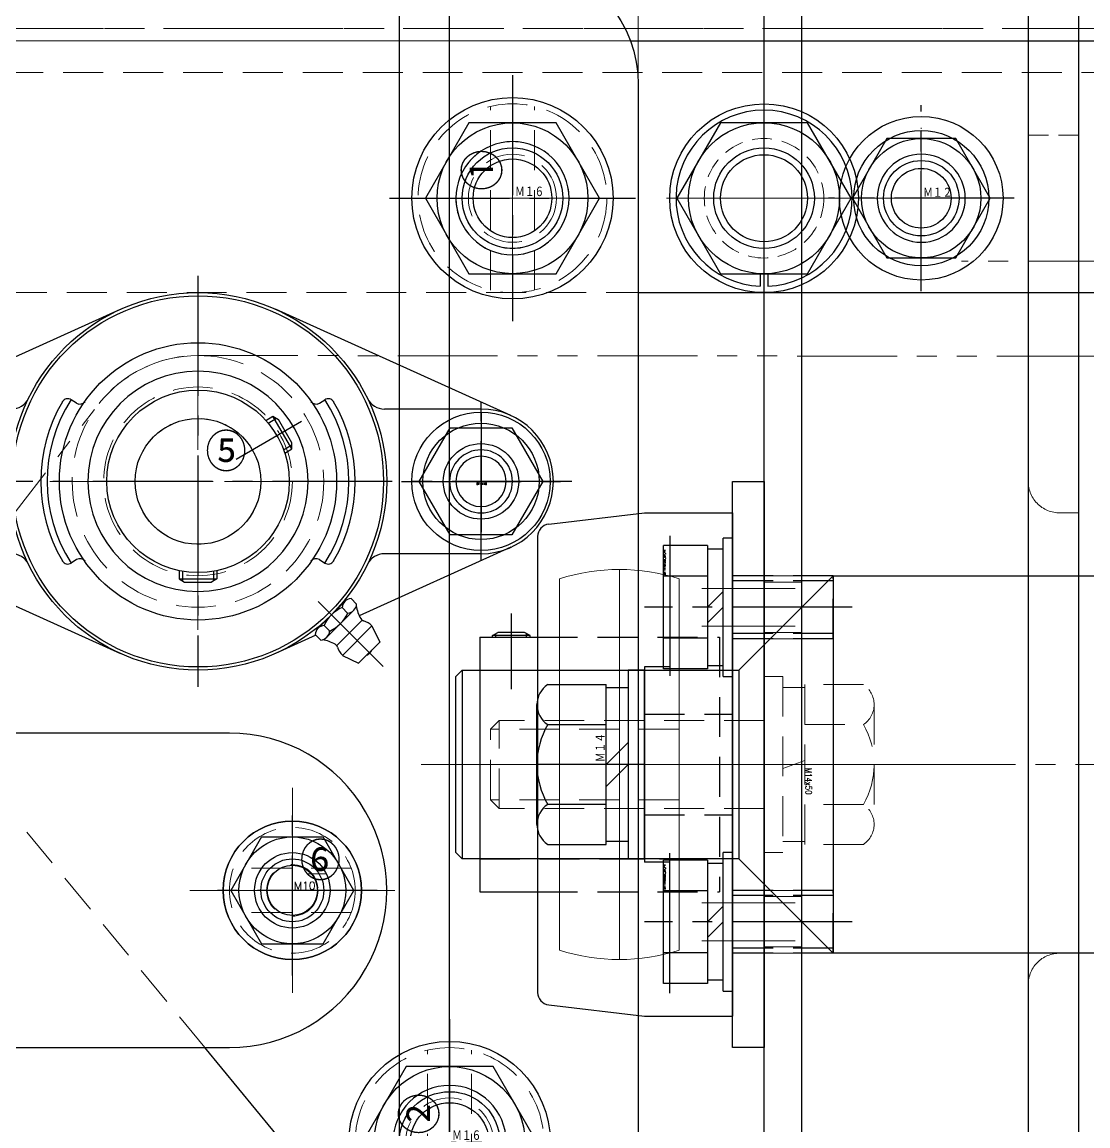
# Model space of a CAD drawing. Header units: millimetres. Extents: x 0 to 51411, y 0 to 16902.
# Drawn here: x 3261.5 to 3431, y 11870.2 to 12045.6 of the extents above; entities that cross this region are included whole.
import ezdxf

# ---------------------------------------------------------------- set-up
doc = ezdxf.new("R2010")
doc.units = ezdxf.units.MM
for name, pattern in [('CENTER2', [28.575, 19.05, -3.175, 3.175, -3.175]), ('HIDDEN', [9.525, 6.35, -3.175]), ('HIDDEN2', [4.7625, 3.175, -1.5875]), ('PHANTOM2', [31.75, 15.875, -3.175, 3.175, -3.175, 3.175, -3.175])]:
    doc.linetypes.add(name, pattern=pattern)
for name, color, linetype, lineweight in [('01_外形線', 7, 'Continuous', 25), ('03_かくれ線', 6, 'HIDDEN2', 13), ('04_HIDDEN', 2, 'HIDDEN', 13), ('04_中心線', 1, 'CENTER2', 9), ('05_CENTER', 4, 'CENTER2', 13), ('06_PHANTOM', 2, 'PHANTOM2', 13)]:
    doc.layers.add(name, color=color, linetype=linetype, lineweight=lineweight)
doc.layers.add('10_DRAFT', color=8, linetype='Continuous', lineweight=0, plot=False)
doc.styles.add('KANJI0', font='txt.shx', dxfattribs={"width": 0.9, "height": 30, "bigfont": 'bigfont'})
doc.styles.add('KSS_TXT', font='txt.shx', dxfattribs={"bigfont": 'extfont2.shx'})
doc.styles.add('KSS_TXT_L', font='txt.shx', dxfattribs={"height": 9, "bigfont": 'extfont2.shx'})

# ---------------------------------------------------------------- blocks, each defined once
blk = doc.blocks.new('*U850')
at = {"layer": '04_中心線', "color": 0, "linetype": 'CENTER2', "transparency": 16777216}
for p, q in [((0, 2.3988), (0, 15.494)), ((-15.494, 0), (-2.3988, 0)), ((2.3988, 0), (15.494, 0)), ((0, -15.494), (0, -2.3988))]:
    blk.add_line(p, q, dxfattribs=at)
at = {"layer": '04_中心線', "color": 0, "linetype": 'Continuous', "transparency": 16777216}
for p, q in [((-1.1994, 0), (1.1994, 0)), ((0, -1.1994), (0, 1.1994))]:
    blk.add_line(p, q, dxfattribs=at)
blk = doc.blocks.new('A$C365C4D5C_1_1')
at = {"color": 0}
blk.add_line((-6, -30), (-6, 610), dxfattribs=at)
blk.add_lwpolyline([(-48, -30), (0, -30), (0, 610), (-48, 610), (-50, 608), (-50, -28)], close=True, dxfattribs=at)
blk.add_circle((-25, 190), 7, dxfattribs=at)
at = {"layer": '04_HIDDEN'}
for p, q in [((-6, 130), (0, 130)), ((-6, 129), (0, 129)), ((-6, 121), (0, 121)), ((-6, 120), (0, 120)), ((-6, 80), (0, 80)), ((-6, 79), (0, 79)), ((-6, 71), (0, 71)), ((-6, 70), (0, 70))]:
    blk.add_line(p, q, dxfattribs=at)
at = {"layer": '05_CENTER'}
for p, q in [((-25, 178.81), (-25, 201.19)), ((-13.81, 190), (-36.19, 190)), ((-10.09, 125), (4.09, 125)), ((-10.09, 75), (4.09, 75))]:
    blk.add_line(p, q, dxfattribs=at)
blk = doc.blocks.new('A$C09CE55E7_1_1_1')
at = {"color": 0, "linetype": 'CENTER2'}
blk.add_line((0, -46.09), (0, 21.25), dxfattribs=at)
at = {"color": 0}
for p, q in [((-12.7, 15.8), (-12.7, 6.5)), ((-9.52, 17.5), (9.52, 17.5)), ((-6.35, 6.5), (-6.35, 15.8)), ((6.35, 15.8), (6.35, 6.5)), ((12.7, 15.8), (12.7, 6.5)), ((12.7, 6.5), (-12.7, 6.5)), ((-12.25, 3), (-12.25, 6.5)), ((-0.64, 6.5), (0.64, 3)), ((12.25, 6.5), (12.25, 3)), ((-14, 0), (-14, 3)), ((-14, 3), (14, 3)), ((14, 3), (14, 0)), ((14, 0), (-14, 0)), ((-7, 0), (-7, -42.1)), ((7, 0), (7, -42.1)), ((7, -13.5), (-7, -13.5)), ((-5.6, -13.5), (-5.6, -43.5)), ((5.6, -13.5), (5.6, -43.5)), ((-7, -42.1), (-5.6, -43.5)), ((7, -42.1), (-7, -42.1)), ((7, -42.1), (5.6, -43.5)), ((5.6, -43.5), (-5.6, -43.5))]:
    blk.add_line(p, q, dxfattribs=at)
for centre, radius, start, end in [((-9.52, 13.69), 3.81, 33.626, 146.374), ((0, 4.8), 12.7, 60, 120), ((9.52, 13.69), 3.81, 33.626, 146.374)]:
    blk.add_arc(centre, radius, start, end, dxfattribs=at)
at = {"layer": '10_DRAFT', "ltscale": 3, "style": 'KANJI0', "width": 0.82}
blk.add_text('M14x50', height=1, dxfattribs=at).set_placement((0.53, 6.6))
blk = doc.blocks.new('A$C742427B7_1_1')
at = {"color": 0}
blk.add_lwpolyline([(0, 45), (-5, 45), (-5, -45), (0, -45)], close=True, dxfattribs=at)
at = {"layer": '04_HIDDEN'}
for p, q in [((0, 25), (-5, 25)), ((0, -25), (-5, -25))]:
    blk.add_line(p, q, dxfattribs=at)
at = {"layer": '05_CENTER'}
for p, q in [((-9.91, 28), (4.97, 28)), ((-9.91, 22), (4.97, 22)), ((-11.94, 0), (6.83, 0)), ((-9.91, -22), (4.97, -22)), ((-9.91, -28), (4.97, -28))]:
    blk.add_line(p, q, dxfattribs=at)
at = {"layer": '10_DRAFT'}
for p, q in [((-5, 25), (0, 25)), ((-5, -25), (0, -25))]:
    blk.add_line(p, q, dxfattribs=at)
blk = doc.blocks.new('A$C05FE0EC2_2_1')
at = {"color": 0, "linetype": 'CENTER2'}
blk.add_line((0, -19), (0, 14), dxfattribs=at)
at = {"color": 0}
for p, q in [((-9.81, 11), (9.81, 11)), ((-9.81, 4), (-9.81, 11)), ((-4.91, 4), (-4.91, 11)), ((4.91, 4), (4.91, 11)), ((9.81, 4), (9.81, 11)), ((9.81, 4), (-9.81, 4)), ((-9.25, 4), (-9.25, 1.5)), ((0, 1.5), (-2.5, 4)), ((0, 4), (2.5, 1.5)), ((9.25, 1.5), (9.25, 4)), ((-11, 1.5), (11, 1.5)), ((-11, 1.5), (-11, 0)), ((-11, 0), (11, 0)), ((11, 0), (11, 1.5))]:
    blk.add_line(p, q, dxfattribs=at)
at = {"color": 0, "linetype": 'HIDDEN'}
for p, q in [((-5, -16), (-5, 0)), ((-4.19, -16), (-4.19, 0)), ((4.19, -16), (4.19, 0)), ((5, -16), (5, 0)), ((-5, -16), (5, -16))]:
    blk.add_line(p, q, dxfattribs=at)
at = {"layer": '10_DRAFT', "style": 'KSS_TXT_L'}
blk.add_text('BT-M10x20L,SW,PW', height=0.3, dxfattribs=at).set_placement((5.16, 10.66))
blk = doc.blocks.new('MUCAFL206c_1_1')
at = {"color": 0}
for p, q in [((-29.23, 38.21), (-14, 40)), ((-14, 40), (0, 40)), ((0, 40), (0, -40)), ((-31, 36.22), (-31, -36.22)), ((-10, 36.32), (-10, 14.08)), ((-40.2, 20.25), (-31, 20.25)), ((-40.2, 20.25), (-40.2, -20.25)), ((-38.2, 20.5), (-37.33, 21)), ((-38.2, 20.25), (-38.2, 20.5)), ((-32.2, 20.5), (-38.2, 20.5)), ((-37.65, 20.25), (-37.65, 20.82)), ((-33.07, 21), (-37.33, 21)), ((-32.2, 20.5), (-33.07, 21)), ((-32.75, 20.25), (-32.75, 20.82)), ((-32.2, 20.25), (-32.2, 20.5)), ((-14, 15.5), (-14, -15.5)), ((-10, 15.5), (-14, 15.5)), ((-10, -15.5), (-14, -15.5)), ((-10, -36.32), (-10, -14.08)), ((-40.2, -20.25), (-31, -20.25)), ((-29.23, -38.21), (-14, -40)), ((-14, -40), (0, -40))]:
    blk.add_line(p, q, dxfattribs=at)
at = {"color": 0, "linetype": 'CENTER2'}
blk.add_line((-35.2, 24), (-35.2, 12), dxfattribs=at)
at = {"color": 0, "linetype": 'HIDDEN'}
for p, q in [((-31, 20.25), (-2.1, 20.25)), ((-2.1, 20.25), (-2.1, -20.25)), ((-40.2, 15), (-2.1, 15)), ((-14, 8), (0, 8)), ((-14, -8), (0, -8)), ((-40.2, -15), (-2.1, -15)), ((-31, -20.25), (-2.1, -20.25))]:
    blk.add_line(p, q, dxfattribs=at)
at = {"color": 0}
for centre, start, end in [((-29, 36.22), 96.7098, 180), ((-29, -36.22), 180, 263.2902)]:
    blk.add_arc(centre, 2, start, end, dxfattribs=at)
at = {"layer": '10_DRAFT'}
for p, q in [((-18, 31), (-18, -31)), ((-27.5, 29.51), (-27.5, -29.51)), ((-8.5, 29.51), (-8.5, -29.51)), ((-40.2, 0), (0, 0))]:
    blk.add_line(p, q, dxfattribs=at)
for start, end in [(72.1545, 107.8455), (252.1545, 287.8455)]:
    blk.add_arc((-18, 0), 31, start, end, dxfattribs=at)
blk = doc.blocks.new('M14Nza_1_1_1')
at = {"color": 0}
for p, q in [((-9.52, 17.1), (9.52, 17.1)), ((-12.7, 15.4), (-12.7, 6.1)), ((-6.35, 6.1), (-6.35, 15.4)), ((6.35, 15.4), (6.35, 6.1)), ((12.7, 15.4), (12.7, 6.1)), ((-12.7, 6.1), (12.7, 6.1)), ((-12.25, 2.6), (-12.25, 6.1)), ((-3.5, 6.1), (0, 2.6)), ((0, 6.1), (3.5, 2.6)), ((12.25, 6.1), (12.25, 2.6))]:
    blk.add_line(p, q, dxfattribs=at)
at = {"color": 0, "linetype": 'CENTER2'}
blk.add_line((0, 0), (0, 17.1), dxfattribs=at)
at = {"color": 0}
blk.add_lwpolyline([(-15, 0), (15, 0), (15, 2.6), (-15, 2.6)], close=True, dxfattribs=at)
for centre, radius, start, end in [((-9.52, 13.29), 3.81, 33.626, 146.374), ((0, 4.4), 12.7, 60, 120), ((9.52, 13.29), 3.81, 33.626, 146.374)]:
    blk.add_arc(centre, radius, start, end, dxfattribs=at)
at = {"layer": '10_DRAFT', "ltscale": 3, "style": 'KANJI0', "width": 0.82}
blk.add_text('Ｍ１４', height=1.5, dxfattribs=at).set_placement((0.39, 6.2))
blk = doc.blocks.new('A$C378E60E9_1_1')
at = {"xscale": -1, "rotation": 180}
blk.add_blockref('A$C742427B7_1_1', (0, -25), dxfattribs=at)
at = {"color": 4}
blk.add_blockref('MUCAFL206c_1_1', (-5, -25), dxfattribs=at)
at = {"rotation": 89.99999999999999}
for name, p in [('A$C05FE0EC2_2_1', (-5, 0)), ('M14Nza_1_1_1', (-19, -25)), ('A$C05FE0EC2_2_1', (-5, -50))]:
    blk.add_blockref(name, p, dxfattribs=at)
at = {"layer": '04_HIDDEN', "rotation": 270}
blk.add_blockref('A$C09CE55E7_1_1_1', (0, -25), dxfattribs=at)
blk = doc.blocks.new('A$C715B031A_1_1')
at = {"color": 0}
blk.add_lwpolyline([(-245, 20), (2325, 20), (2325, -18), (2323, -20), (-243, -20), (-245, -18)], close=True, dxfattribs=at)
for centre, radius in [((2195, -5), 9), ((2130, -5), 7)]:
    blk.add_circle(centre, radius, dxfattribs=at)
at = {"layer": '04_HIDDEN'}
blk.add_line((-245, 15), (2325, 15), dxfattribs=at)
at = {"layer": '05_CENTER'}
for p, q in [((2195, -19.81), (2195, 9.81)), ((2130, -16.19), (2130, 6.19)), ((2118.81, -5), (2141.19, -5)), ((2180.19, -5), (2209.81, -5))]:
    blk.add_line(p, q, dxfattribs=at)
blk = doc.blocks.new('16b_1_1_1')
at = {"color": 0, "linetype": 'CENTER2'}
for p, q in [((0, 19.54), (0, -19.54)), ((-19.54, 0), (19.54, 0))]:
    blk.add_line(p, q, dxfattribs=at)
at = {"color": 0}
for p, q in [((-6.92, 11.99), (-13.85, 0)), ((6.93, 11.99), (-6.92, 11.99)), ((13.85, 0), (6.93, 11.99)), ((-13.85, 0), (-6.92, -11.99)), ((6.93, -11.99), (13.85, 0)), ((-6.92, -11.99), (6.93, -11.99))]:
    blk.add_line(p, q, dxfattribs=at)
for radius in [16, 11.99, 8, 6.25]:
    blk.add_circle((0, 0), radius, dxfattribs=at)
at = {"layer": '10_DRAFT', "style": 'KANJI0', "width": 0.82}
blk.add_text('Ｍ１６', height=1.714, dxfattribs=at).set_placement((0.41, 0.18))
blk = doc.blocks.new('A$C65827A12_1_1')
at = {"color": 0}
for radius in [15, 8, 7]:
    blk.add_circle((0, 0), radius, dxfattribs=at)
at = {"layer": '04_HIDDEN'}
for p, q in [((-14.59, 3.5), (14.59, 3.5)), ((-14.59, -3.5), (14.59, -3.5))]:
    blk.add_line(p, q, dxfattribs=at)
at = {"layer": '05_CENTER'}
for p, q in [((0, 18), (0, -18)), ((-18, 0), (18, 0))]:
    blk.add_line(p, q, dxfattribs=at)
at = {"layer": '10_DRAFT', "style": 'KSS_TXT'}
blk.add_text('①', height=6, dxfattribs=at).set_placement((1.17, 1.61))
blk = doc.blocks.new('12b_1_1_1')
at = {"color": 0, "linetype": 'CENTER2'}
for p, q in [((0, -14.77), (0, 14.77)), ((14.77, 0), (-14.77, 0))]:
    blk.add_line(p, q, dxfattribs=at)
at = {"color": 0}
for p, q in [((-5.48, 9.48), (-10.95, 0)), ((5.48, 9.48), (-5.48, 9.48)), ((10.95, 0), (5.48, 9.48)), ((-10.95, 0), (-5.48, -9.48)), ((5.48, -9.48), (10.95, 0)), ((-5.48, -9.48), (5.48, -9.48))]:
    blk.add_line(p, q, dxfattribs=at)
for radius in [13, 10.75, 9.48, 6, 4.75]:
    blk.add_circle((0, 0), radius, dxfattribs=at)
at = {"layer": '10_DRAFT', "linetype": 'CENTER2', "style": 'KANJI0', "width": 0.82}
blk.add_text('Ｍ１２', height=1.5, dxfattribs=at).set_placement((0.31, 0.09))
blk = doc.blocks.new('M10Tz_1_1_1')
at = {"color": 0}
for radius in [5, 4]:
    blk.add_circle((0, 0), radius, dxfattribs=at)
at = {"layer": '05_CENTER'}
for p, q in [((0, -8.34), (0, 8.34)), ((8.34, 0), (-8.34, 0))]:
    blk.add_line(p, q, dxfattribs=at)
blk = doc.blocks.new('A$C16E477FB_1_1')
at = {"color": 0}
for p, q in [((18.06, 20), (-150, 20)), ((-162.74, -26), (-135, -48.91))]:
    blk.add_line(p, q, dxfattribs=at)
for centre, radius in [((0, 0), 9), ((-150, -10), 9), ((-110, -35), 11), ((-45, -50), 17.5)]:
    blk.add_circle(centre, radius, dxfattribs=at)
blk.add_arc((18.06, 0), 20, 9.4623, 90, dxfattribs=at)
at = {"layer": '04_HIDDEN'}
blk.add_line((-135, -48.91), (-85, -90.22), dxfattribs=at)
at = {"layer": '05_CENTER'}
for p, q in [((0, -14.04), (0, 14.04)), ((14.04, 0), (-14.04, 0)), ((-135.96, -10), (-164.04, -10)), ((-110, -51.3), (-110, -18.7)), ((-45, -26.72), (-45, -73.28)), ((-93.7, -35), (-126.3, -35)), ((-68.28, -50), (-21.72, -50))]:
    blk.add_line(p, q, dxfattribs=at)
at = {"layer": '10_DRAFT'}
blk.add_line((18.06, 20), (35, 20), dxfattribs=at)
blk.add_blockref('M10Tz_1_1_1', (-45, -5))
blk = doc.blocks.new('MUCAFL204Ja_1_1')
at = {"color": 0, "linetype": 'CENTER2'}
for p, q in [((0, -32.67), (0, 32.67)), ((-19.09, 19.09), (-29.42, 29.42)), ((-45, -11), (-45, 11)), ((45, -11), (45, 11)), ((-59.46, 0), (59.46, 0)), ((-16.45, -9.5), (-6.06, -3.5))]:
    blk.add_line(p, q, dxfattribs=at)
at = {"color": 0}
for p, q in [((-28.92, 25.53), (-25.53, 28.92)), ((-22.98, 27.65), (-25.53, 28.92)), ((-27.65, 22.98), (-22.98, 27.65)), ((-18.74, 24.46), (-12.33, 27.35)), ((49.73, 10.48), (12.33, 27.35)), ((-27.65, 22.98), (-28.92, 25.53)), ((-22.1, 26.06), (-26.06, 22.1)), ((-24.77, 20.48), (-20.48, 24.77)), ((-19.51, 25.22), (-18.62, 24.33)), ((-19.07, 23.36), (-23.36, 19.07)), ((-20.94, 23.79), (-20.05, 22.9)), ((-49.73, 10.48), (-25.64, 21.35)), ((-24.33, 18.62), (-25.22, 19.51)), ((-23.79, 20.94), (-22.9, 20.05)), ((-3, 15.5), (-2.13, 16)), ((-2.45, 14.29), (-2.45, 15.82)), ((2.13, 16), (-2.13, 16)), ((3, 15.5), (2.13, 16)), ((2.45, 14.29), (2.45, 15.82)), ((3, 15.5), (-3, 15.5)), ((-3, 14.19), (-3, 15.5)), ((3, 14.19), (3, 15.5)), ((-19.32, 12.44), (-20.16, 12.98)), ((19.32, 12.44), (20.16, 12.98)), ((-45, 11.5), (-29.64, 11.5)), ((45, 11.5), (29.64, 11.5)), ((-13.79, -4.5), (-14.92, -5.15)), ((-13.6, -5.02), (-14.92, -5.79)), ((-14.92, -5.15), (-11.92, -10.35)), ((-14.92, -5.15), (-14.92, -6.15)), ((-14.92, -6.15), (-12.79, -9.85)), ((-49.73, -10.48), (-12.33, -27.35)), ((-11.92, -10.35), (-12.79, -9.85)), ((-11.15, -9.27), (-12.47, -10.03)), ((-10.79, -9.69), (-11.92, -10.35)), ((49.73, -10.48), (12.33, -27.35)), ((-45, -11.5), (-29.64, -11.5)), ((45, -11.5), (29.64, -11.5)), ((-19.32, -12.44), (-20.16, -12.98)), ((19.32, -12.44), (20.16, -12.98))]:
    blk.add_line(p, q, dxfattribs=at)
for centre, radius in [((0, 0), 30), ((0, 0), 29.5), ((0, 0), 22.04), ((0, 0), 14.5), ((0, 0), 10), ((-45, 0), 6), ((45, 0), 6)]:
    blk.add_circle(centre, radius, dxfattribs=at)
for centre, radius, start, end in [((-26.17, 26.17), 1.59, 114.555, 155.445), ((-25.31, 25.31), 3.3, 17.9467, 45), ((-21.41, 26.58), 0.8, 197.9467, 240.2157), ((-18.83, 31.09), 6, 240.2157, 260.6802), ((-19.38, 23.67), 1.56, 94.7398, 175.2602), ((-25.31, 25.31), 3.3, 225, 252.0533), ((-18.6, 18.6), 5.7, 114.2291, 155.7709), ((-25.24, 25.24), 5.7, 294.2291, 335.7709), ((-20.18, 24.46), 1.56, 274.7398, 355.2602), ((-26.58, 21.41), 0.8, 29.7843, 72.0533), ((-31.09, 18.83), 6, 9.3198, 29.7843), ((-23.67, 19.38), 1.56, 94.7398, 175.2602), ((-24.46, 20.18), 1.56, 274.7398, 355.2602), ((-29.64, 14.5), 3, 270, 333.9348), ((0, 0), 25, 149.6243, 210.3757), ((0, 0), 24, 147.2368, 212.7638), ((-20.71, 12.14), 1, 57.2362, 149.6243), ((-18.78, 13.28), 1, 237.2362, 324.7443), ((18.78, 13.28), 1, 215.2557, 302.7638), ((20.71, 12.14), 1, 30.3757, 122.7638), ((0, 0), 24, 327.2362, 32.7632), ((0, 0), 25, 329.6243, 30.3757), ((29.64, 14.5), 3, 206.0652, 270), ((-45, 0), 11.5, 90, 270), ((45, 0), 11.5, 270, 90), ((-29.64, -14.5), 3, 26.0652, 90), ((-18.78, -13.28), 1, 35.2557, 122.7638), ((18.78, -13.28), 1, 57.2362, 144.7443), ((29.64, -14.5), 3, 90, 153.9348), ((-20.71, -12.14), 1, 210.3757, 302.7638), ((20.71, -12.14), 1, 237.2362, 329.6243)]:
    blk.add_arc(centre, radius, start, end, dxfattribs=at)
blk = doc.blocks.new('A$C491655AE_1_1_1')
at = {"color": 0, "linetype": 'CENTER2'}
for p, q in [((0, -12.64), (0, 12.64)), ((-12.64, 0), (12.64, 0))]:
    blk.add_line(p, q, dxfattribs=at)
at = {"color": 0}
for p, q in [((-9.81, 0), (-4.91, 8.5)), ((-4.91, 8.5), (4.91, 8.5)), ((4.91, 8.5), (9.81, 0)), ((-4.91, -8.5), (-9.81, 0)), ((9.81, 0), (4.91, -8.5)), ((4.91, -8.5), (-4.91, -8.5))]:
    blk.add_line(p, q, dxfattribs=at)
for radius in [11, 9.25]:
    blk.add_circle((0, 0), radius, dxfattribs=at)
at = {"layer": '10_DRAFT', "style": 'KSS_TXT_L'}
blk.add_text('BT-M10', height=0.3, dxfattribs=at).set_placement((-0.7, -0.54))
blk = doc.blocks.new('A$C638272DD_1_1')
at = {"color": 0}
for radius in [20, 15, 10]:
    blk.add_circle((0, 0), radius, dxfattribs=at)
at = {"layer": '05_CENTER'}
for p, q in [((0, -23.58), (0, 23.58)), ((23.58, 0), (-23.58, 0))]:
    blk.add_line(p, q, dxfattribs=at)
at = {"layer": '10_DRAFT', "style": 'KSS_TXT'}
blk.add_text('⑤', height=6, dxfattribs=at).set_placement((1.17, 1.61))
blk = doc.blocks.new('A$C3A271515_1_1')
at = {"color": 0}
for radius in [15, 8, 7]:
    blk.add_circle((0, 0), radius, dxfattribs=at)
at = {"layer": '04_HIDDEN'}
for p, q in [((-14.59, 3.5), (14.59, 3.5)), ((-14.59, -3.5), (14.59, -3.5))]:
    blk.add_line(p, q, dxfattribs=at)
at = {"layer": '05_CENTER'}
for p, q in [((0, 18), (0, -18)), ((-18, 0), (18, 0))]:
    blk.add_line(p, q, dxfattribs=at)
at = {"layer": '10_DRAFT', "style": 'KSS_TXT'}
blk.add_text('②', height=6, dxfattribs=at).set_placement((1.17, 1.61))
blk = doc.blocks.new('A$C3BCF241E_1_1')
at = {"color": 0}
blk.add_lwpolyline([(0, 27), (-2635, 27, 0.353018), (-2654.55, 11.23), (-2679.21, -102.59, 0.798529), (-2617.34, -131.45), (-2540.81, -32.74, -0.232047), (-2524.98, -25), (-0.02, -27, 1.000411), (0, 27)], format="xyb", dxfattribs=at)
at = {"layer": '10_DRAFT'}
for p, q in [((-2525, -47.42), (-2525, -42.58)), ((-2522.58, -45), (-2527.42, -45))]:
    blk.add_line(p, q, dxfattribs=at)
blk = doc.blocks.new('A$C1F0E382E_1_1')
at = {"color": 0}
for p, q in [((-25, -10), (-25, -115.03)), ((25, -115.03), (25, -10))]:
    blk.add_line(p, q, dxfattribs=at)
blk.add_circle((0, 0), 6, dxfattribs=at)
blk.add_arc((0, -10), 25, 360, 180, dxfattribs=at)
at = {"layer": '05_CENTER'}
for p, q in [((0, -10.26), (0, 10.26)), ((10.26, 0), (-10.26, 0))]:
    blk.add_line(p, q, dxfattribs=at)
blk = doc.blocks.new('A$C395B60C0_1_1')
at = {"color": 0}
for radius in [10, 5, 4.1]:
    blk.add_circle((0, 0), radius, dxfattribs=at)
at = {"layer": '04_HIDDEN'}
for p, q in [((9.37, 3.5), (-9.37, 3.5)), ((9.37, -3.5), (-9.37, -3.5))]:
    blk.add_line(p, q, dxfattribs=at)
at = {"layer": '05_CENTER'}
for p, q in [((0, -12.22), (0, 12.22)), ((12.22, 0), (-12.22, 0))]:
    blk.add_line(p, q, dxfattribs=at)
at = {"layer": '10_DRAFT'}
blk.add_line((2.48, 2.63), (5.37, 2.63), dxfattribs=at)
at = {"layer": '10_DRAFT', "style": 'KSS_TXT'}
blk.add_text('⑥', height=6, dxfattribs=at).set_placement((1.17, 1.61))
blk = doc.blocks.new('10b_2_1')
at = {"color": 0, "linetype": 'CENTER2'}
for p, q in [((0, -13.51), (0, 13.51)), ((13.51, 0), (-13.51, 0))]:
    blk.add_line(p, q, dxfattribs=at)
at = {"color": 0}
for p, q in [((-4.9, 8.49), (-9.8, 0)), ((-4.9, 8.49), (4.9, 8.49)), ((9.8, 0), (4.9, 8.49)), ((-9.8, 0), (-4.9, -8.49)), ((4.9, -8.49), (9.8, 0)), ((-4.9, -8.49), (4.9, -8.49))]:
    blk.add_line(p, q, dxfattribs=at)
for radius in [11, 8.49, 5, 4]:
    blk.add_circle((0, 0), radius, dxfattribs=at)
at = {"layer": '10_DRAFT', "style": 'KSS_TXT'}
blk.add_text('M10', height=1.25, dxfattribs=at).set_placement((0.26, 0.12))
blk = doc.blocks.new('A$C31C7597D_1_1')
at = {"rotation": 270}
blk.add_blockref('A$C1F0E382E_1_1', (0, 0), dxfattribs=at)
blk.add_blockref('10b_2_1', (0, 0))
at = {"layer": '04_HIDDEN'}
blk.add_blockref('A$C395B60C0_1_1', (0, 0), dxfattribs=at)
blk = doc.blocks.new('A$C58F16505_1_1')
at = {"color": 0}
blk.add_line((-143.76, 30), (-1260, 30), dxfattribs=at)
at = {"layer": '04_HIDDEN'}
for p, q in [((-3, 32), (-1260, 32)), ((-2, 30), (-143.76, 30))]:
    blk.add_line(p, q, dxfattribs=at)
blk = doc.blocks.new('A$C136408E9_1_1')
blk.add_line((2095, 15), (-116.77, 15))
at = {"xscale": -1}
for name, p, rotation in [('A$C16E477FB_1_1', (2115, 0), 90), ('A$C58F16505_1_1', (2240, 5), 180)]:
    blk.add_blockref(name, p, dxfattribs=dict(at, rotation=rotation))
at = {"rotation": 180}
for name, p in [('16b_1_1_1', (2125, 150)), ('A$C31C7597D_1_1', (2150, 110)), ('A$C491655AE_1_1_1', (2120, 45)), ('16b_1_1_1', (2115, 0)), ('12b_1_1_1', (2050, 0))]:
    blk.add_blockref(name, p, dxfattribs=at)
at = {"color": 4}
blk.add_blockref('MUCAFL204Ja_1_1', (2165, 45), dxfattribs=at)
at = {"layer": '04_HIDDEN'}
for name, p, rotation in [('A$C3A271515_1_1', (2125, 150), 270), ('A$C638272DD_1_1', (2165, 45), 180), ('A$C65827A12_1_1', (2115, 0), 270)]:
    blk.add_blockref(name, p, dxfattribs=dict(at, rotation=rotation))
at = {"layer": '04_HIDDEN', "xscale": -1, "rotation": 180}
blk.add_blockref('A$C715B031A_1_1', (-80, -5), dxfattribs=at)
at = {"layer": '06_PHANTOM', "color": 6, "rotation": 180}
blk.add_blockref('A$C3BCF241E_1_1', (-360, 0), dxfattribs=at)

msp = doc.modelspace()

# ---------------------------------------------------------------- linework, layer by layer
at = {"color": 0}
for points in [[(3390.467, 11957.64), (5468.467, 11957.64)], [(5468.467, 11897.64), (3390.467, 11897.64)]]:
    msp.add_lwpolyline(points, dxfattribs=at)
at = {"layer": '01_外形線'}
for p, q in [((3421.467, 12827.64), (3421.467, 11613.64)), ((3429.467, 12827.64), (3429.467, 11613.64)), ((3329.467, 11613.64), (3329.467, 12817.64)), ((3331.467, 11942.64), (3331.467, 11912.64))]:
    msp.add_line(p, q, dxfattribs=at)
at = {"layer": '01_外形線', "color": 0}
for p, q in [((3390.467, 11957.64), (3375.467, 11942.64)), ((3390.467, 11957.64), (3390.467, 11897.64)), ((3330.467, 11941.64), (3331.467, 11942.64)), ((3331.467, 11942.64), (3375.467, 11942.64)), ((3375.467, 11942.64), (3375.467, 11912.64)), ((3330.467, 11913.64), (3330.467, 11941.64)), ((3331.467, 11912.64), (3330.467, 11913.64)), ((3375.467, 11912.64), (3331.467, 11912.64)), ((3375.467, 11912.64), (3390.467, 11897.64))]:
    msp.add_line(p, q, dxfattribs=at)
at = {"layer": '01_外形線', "color": 4}
msp.add_lwpolyline([(3316.467, 12277.64), (3276.467, 12277.64, 0.4142136), (3271.467, 12272.64), (3271.467, 12202.64, 0.4142136), (3276.467, 12197.64), (3316.467, 12197.64, -0.4142136), (3321.467, 12192.64), (3321.467, 11789.64), (3021.467, 11789.64), (3021.467, 12254.812), (3221.417, 12454.762, -0.1989124), (3223.538, 12455.64), (3321.467, 12455.64), (3321.467, 12282.64, -0.4142136)], format="xyb", close=True, dxfattribs=at)
at = {"layer": '01_外形線'}
msp.add_lwpolyline([(3380.067, 12003.653, 46.6452283), (3378.867, 12003.653)], format="xyb", dxfattribs=at)
for points in [[(3372.539, 12029.64), (3365.611, 12017.64)], [(3386.395, 12029.64), (3372.539, 12029.64)], [(3393.323, 12017.64), (3386.395, 12029.64)], [(3365.611, 12017.64), (3372.539, 12005.64)], [(3386.395, 12005.64), (3393.323, 12017.64)], [(3372.539, 12005.64), (3386.395, 12005.64)], [(3378.867, 12005.64), (3378.867, 12003.653)], [(3380.067, 12005.64), (3380.067, 12003.653)]]:
    msp.add_lwpolyline(points, dxfattribs=at)
for radius in [15, 12, 8, 6.918]:
    msp.add_circle((3379.467, 12017.64), radius, dxfattribs=at)
at = {"layer": '03_かくれ線'}
msp.add_line((3429.467, 12027.64), (3421.467, 12027.64), dxfattribs=at)
at = {"layer": '03_かくれ線', "ltscale": 3}
msp.add_line((3421.467, 11972.64), (3421.467, 11892.64), dxfattribs=at)
msp.add_lwpolyline([(3429.467, 11797.64), (3329.467, 11797.64), (3329.467, 12067.64), (3429.467, 12067.64)], close=True, dxfattribs=at)
for points in [[(3426.467, 11967.64), (3429.467, 11967.64), (3429.467, 12067.64), (3329.467, 12067.64), (3329.467, 12064.64, 0.4142136), (3334.467, 12059.64), (3411.467, 12059.64, -0.4142136), (3421.467, 12049.64), (3421.467, 11972.64, 0.4350117), (3426.819, 11967.653)], [(3426.467, 11897.64), (3429.467, 11897.64), (3429.467, 11797.64), (3329.467, 11797.64), (3329.467, 11800.64, -0.4142136), (3334.467, 11805.64), (3411.467, 11805.64, 0.4142136), (3421.467, 11815.64), (3421.467, 11892.64, -0.4350117), (3426.819, 11897.628)]]:
    msp.add_lwpolyline(points, format="xyb", dxfattribs=at)
at = {"layer": '03_かくれ線'}
msp.add_circle((3379.467, 12017.64), 9.5, dxfattribs=at)
at = {"layer": '04_中心線'}
msp.add_line((3440.516, 12007.64), (3410.89, 12007.64), dxfattribs=at)
for points in [[(3379.467, 12032.64), (3379.467, 12002.64)], [(3394.467, 12017.64), (3364.467, 12017.64)]]:
    msp.add_lwpolyline(points, dxfattribs=at)
at = {"layer": '05_CENTER'}
msp.add_line((5534.006, 11927.64), (3324.928, 11927.64), dxfattribs=at)

# ---------------------------------------------------------------- block references
at = {"xscale": -1}
msp.add_blockref('A$C365C4D5C_1_1', (3379.467, 11827.64), dxfattribs=at)
at = {"rotation": 180}
msp.add_blockref('A$C136408E9_1_1', (5454.467, 12017.64), dxfattribs=at)
msp.add_blockref('A$C378E60E9_1_1', (3379.467, 11952.64))
at = {"layer": '04_中心線', "linetype": 'CENTER2', "extrusion": (0, 0, -1)}
msp.add_blockref('*U850', (-3379.467, 12017.64), dxfattribs=at)

doc.saveas('drawing.dxf')
